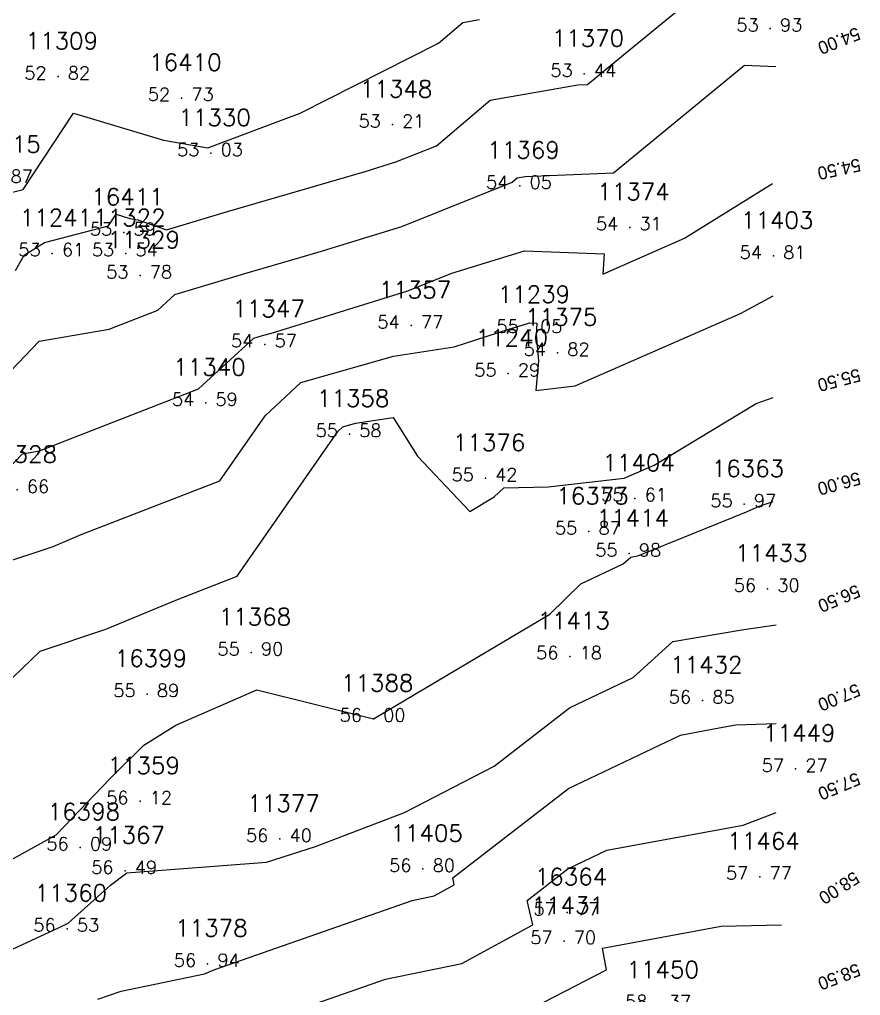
# Model space of a CAD drawing. Header units: millimetres. Extents: x 1412565 to 1412813, y 4931476 to 4931699.
# Drawn here: x 1412575.4 to 1412588.33, y 4931599.28 to 4931614.3 of the extents above; entities that cross this region are included whole.
import ezdxf
from ezdxf.enums import TextEntityAlignment as Align

# ---------------------------------------------------------------- set-up
doc = ezdxf.new("R2010")
doc.units = ezdxf.units.MM
for name, color, linetype in [('CIVIL', 50, 'Continuous'), ('CIVIL-DRAW', 80, 'Continuous'), ('CIVIL-NONAME', 130, 'Continuous'), ('CIVIL-TEXT', 240, 'Continuous'), ('CIVIL-Z', 50, 'Continuous'), ('Tcontours0', 7, 'Continuous'), ('Tcontours1', 7, 'Continuous'), ('Tcontours2', 7, 'Continuous')]:
    doc.layers.add(name, color=color, linetype=linetype)
doc.styles.add('CIVILCADMAIN', font='TXT.SHX')
doc.styles.add('MAVAT_HebTXT', font='hebtxt.shx')
doc.styles.get("Standard").update_dxf_attribs({"font": 'arial.ttf'})

# ---------------------------------------------------------------- blocks, each defined once
blk = doc.blocks.new('CIVIL-ZZ')
at = {"layer": 'CIVIL-DRAW'}
blk.add_point((0, 0), dxfattribs=at)
at = {"layer": 'CIVIL-NONAME'}
blk.add_attdef('NAME', text='', height=1.8, dxfattribs=at).set_placement((0, 2.1), align=Align.CENTER)
at = {"layer": 'CIVIL-TEXT', "flags": 8}
blk.add_attdef('TEXT', text='', height=2, dxfattribs=at).set_placement((0.2, -3.3), align=Align.CENTER)
at = {"layer": 'CIVIL-Z'}
blk.add_attdef('Z1', text='', height=1.6, dxfattribs=at).set_placement((-0.75, -0.225), align=Align.RIGHT)
blk.add_attdef('Z2', (0.75, -0.225), '', height=1.6, dxfattribs=at)

msp = doc.modelspace()

# ---------------------------------------------------------------- linework, layer by layer
at = {"layer": 'Tcontours0', "elevation": 55}
msp.add_lwpolyline([(1412574.21, 4931605.627), (1412575.913, 4931606.192), (1412576.347, 4931606.375), (1412578.479, 4931607.198), (1412579.175, 4931608.201), (1412579.723, 4931608.712), (1412581.15, 4931609.116), (1412582.079, 4931609.263), (1412582.923, 4931609.532), (1412583.242, 4931609.631), (1412583.353, 4931609.627), (1412583.341, 4931609.444), (1412583.379, 4931609.047), (1412583.337, 4931608.591), (1412583.941, 4931608.66), (1412586.484, 4931609.774), (1412586.987, 4931610.044)], dxfattribs=at)
at = {"layer": 'Tcontours1'}
for points, elevation in [([(1412565.165, 4931595.729), (1412565.187, 4931605.998), (1412565.196, 4931609.36), (1412565.247, 4931609.183), (1412565.452, 4931608.915), (1412565.461, 4931608.854), (1412566.003, 4931608.937), (1412566.187, 4931608.776), (1412566.379, 4931608.947), (1412568.662, 4931609.349), (1412568.943, 4931609.581), (1412570.401, 4931610.923), (1412570.963, 4931610.955), (1412573.487, 4931610.99), (1412574.471, 4931611.147), (1412575.249, 4931611.631), (1412575.451, 4931611.684), (1412576.226, 4931612.859), (1412577.611, 4931612.44), (1412578.295, 4931612.325), (1412579.713, 4931612.859), (1412581.837, 4931613.933), (1412582.215, 4931614.254), (1412582.469, 4931614.298)], 53), ([(1412574.709, 4931608.32), (1412575.699, 4931609.348), (1412576.777, 4931609.535), (1412577.524, 4931609.828), (1412577.785, 4931610.065), (1412578.863, 4931610.388), (1412579.991, 4931610.717), (1412581.277, 4931611.115), (1412582.973, 4931611.796), (1412583.048, 4931611.86), (1412583.171, 4931611.881), (1412584.531, 4931611.941), (1412586.542, 4931613.596), (1412587.025, 4931613.577)], 54), ([(1412574.309, 4931600.84), (1412575.959, 4931601.756), (1412576.793, 4931602.622), (1412577.307, 4931603.131), (1412577.8, 4931603.439), (1412579.048, 4931603.986), (1412580.84, 4931603.54), (1412583.552, 4931605.149), (1412584.028, 4931605.615), (1412584.679, 4931605.922), (1412584.796, 4931606.028), (1412584.903, 4931606.046), (1412586.573, 4931606.722), (1412586.77, 4931606.809), (1412586.987, 4931606.881)], 56), ([(1412576.6, 4931599.228), (1412576.959, 4931599.351), (1412578.242, 4931599.616), (1412578.399, 4931599.68), (1412581.436, 4931600.746), (1412581.771, 4931600.814), (1412582.082, 4931600.983), (1412582.058, 4931601.092), (1412583.839, 4931602.468), (1412585.561, 4931603.288), (1412586.043, 4931603.378), (1412586.411, 4931603.445), (1412587.03, 4931603.466)], 57), ([(1412583.132, 4931599.009), (1412584.424, 4931599.677), (1412584.361, 4931600.012), (1412586.186, 4931600.351), (1412587.116, 4931600.37)], 58)]:
    msp.add_lwpolyline(points, dxfattribs=dict(at, elevation=elevation))
at = {"layer": 'Tcontours2'}
for points, elevation in [([(1412575.336, 4931610.437), (1412575.467, 4931610.671), (1412575.783, 4931610.868), (1412576.764, 4931611.121), (1412576.882, 4931611.301), (1412577.093, 4931611.237), (1412577.215, 4931611.216), (1412577.657, 4931611.062), (1412578.593, 4931611.343), (1412580.712, 4931611.959), (1412581.184, 4931612.106), (1412581.807, 4931612.355), (1412582.632, 4931613.057), (1412583.983, 4931613.291), (1412584.128, 4931613.297), (1412584.43, 4931613.546), (1412586.188, 4931614.991)], 53.5), ([(1412575.202, 4931607.365), (1412575.442, 4931607.615), (1412575.704, 4931607.66), (1412578.148, 4931608.618), (1412579, 4931609.394), (1412579.132, 4931609.434), (1412579.271, 4931609.474), (1412581.37, 4931610.125), (1412582.046, 4931610.396), (1412583.162, 4931610.741), (1412584.387, 4931610.694), (1412584.366, 4931610.381), (1412585.62, 4931610.933), (1412586.973, 4931611.774)], 54.5), ([(1412574.05, 4931602.98), (1412575.713, 4931604.58), (1412576.726, 4931604.916), (1412577.799, 4931605.366), (1412578.746, 4931605.733), (1412580.291, 4931607.959), (1412580.367, 4931608.029), (1412580.564, 4931608.085), (1412581.143, 4931608.177), (1412581.515, 4931607.58), (1412582.323, 4931606.73), (1412582.697, 4931606.952), (1412582.843, 4931607.094), (1412583.528, 4931607.109), (1412584.694, 4931607.242), (1412585.153, 4931607.443), (1412586.722, 4931608.388), (1412586.985, 4931608.48)], 55.5), ([(1412572.909, 4931598.684), (1412573.868, 4931599.341), (1412576.006, 4931600.33), (1412576.144, 4931600.395), (1412576.798, 4931600.978), (1412577.048, 4931601.168), (1412579.194, 4931601.334), (1412579.95, 4931601.575), (1412581.315, 4931602.096), (1412582.694, 4931602.812), (1412583.852, 4931603.707), (1412584.834, 4931604.175), (1412585.445, 4931604.729), (1412586.536, 4931604.915), (1412587.031, 4931604.984)], 56.5), ([(1412579.308, 4931598.932), (1412581.024, 4931599.534), (1412582.198, 4931599.774), (1412583.288, 4931600.367), (1412583.202, 4931600.746), (1412583.827, 4931601.229), (1412584.43, 4931601.517), (1412586.522, 4931601.905), (1412587.031, 4931602.095)], 57.5)]:
    msp.add_lwpolyline(points, dxfattribs=dict(at, elevation=elevation))

# ---------------------------------------------------------------- block references
at = {"layer": 'CIVIL'}
ref = msp.add_blockref('CIVIL-ZZ', (1412586.94, 4931614.16, 53.93), dxfattribs=dict(at, xscale=0.2, yscale=0.2))
ref.add_attrib('Z2', '93', (1412587.09, 4931614.115), dxfattribs={"layer": 'CIVIL-Z', "height": 0.2, "style": 'CIVILCADMAIN'})
ref.add_attrib('Z1', '53', (1412586.42, 4931614.115), dxfattribs={"layer": 'CIVIL-Z', "height": 0.2, "style": 'CIVILCADMAIN'})
ref.add_attrib('NAME', '11389', (1412586.44, 4931614.58), dxfattribs={"layer": 'CIVIL-NONAME', "height": 0.26, "style": 'CIVILCADMAIN'})
ref = msp.add_blockref('CIVIL-ZZ', (1412584.08, 4931613.46, 53.44), dxfattribs=dict(at, xscale=0.2, yscale=0.2))
ref.add_attrib('Z2', '44', (1412584.23, 4931613.415), dxfattribs={"layer": 'CIVIL-Z', "height": 0.2, "style": 'CIVILCADMAIN'})
ref.add_attrib('Z1', '53', (1412583.56, 4931613.415), dxfattribs={"layer": 'CIVIL-Z', "height": 0.2, "style": 'CIVILCADMAIN'})
ref.add_attrib('NAME', '11370', (1412583.58, 4931613.88), dxfattribs={"layer": 'CIVIL-NONAME', "height": 0.26, "style": 'CIVILCADMAIN'})
ref = msp.add_blockref('CIVIL-ZZ', (1412575.99, 4931613.42, 52.82), dxfattribs=dict(at, xscale=0.2, yscale=0.2))
ref.add_attrib('Z2', '82', (1412576.14, 4931613.375), dxfattribs={"layer": 'CIVIL-Z', "height": 0.2, "style": 'CIVILCADMAIN'})
ref.add_attrib('Z1', '52', (1412575.47, 4931613.375), dxfattribs={"layer": 'CIVIL-Z', "height": 0.2, "style": 'CIVILCADMAIN'})
ref.add_attrib('NAME', '11309', (1412575.49, 4931613.84), dxfattribs={"layer": 'CIVIL-NONAME', "height": 0.26, "style": 'CIVILCADMAIN'})
ref = msp.add_blockref('CIVIL-ZZ', (1412577.89, 4931613.09, 52.73), dxfattribs=dict(at, xscale=0.2, yscale=0.2))
ref.add_attrib('Z2', '73', (1412578.04, 4931613.045), dxfattribs={"layer": 'CIVIL-Z', "height": 0.2, "style": 'CIVILCADMAIN'})
ref.add_attrib('Z1', '52', (1412577.37, 4931613.045), dxfattribs={"layer": 'CIVIL-Z', "height": 0.2, "style": 'CIVILCADMAIN'})
ref.add_attrib('NAME', '16410', (1412577.39, 4931613.51), dxfattribs={"layer": 'CIVIL-NONAME', "height": 0.26, "style": 'CIVILCADMAIN'})
ref = msp.add_blockref('CIVIL-ZZ', (1412581.13, 4931612.68, 53.21), dxfattribs=dict(at, xscale=0.2, yscale=0.2))
ref.add_attrib('Z2', '21', (1412581.28, 4931612.635), dxfattribs={"layer": 'CIVIL-Z', "height": 0.2, "style": 'CIVILCADMAIN'})
ref.add_attrib('Z1', '53', (1412580.61, 4931612.635), dxfattribs={"layer": 'CIVIL-Z', "height": 0.2, "style": 'CIVILCADMAIN'})
ref.add_attrib('NAME', '11348', (1412580.63, 4931613.1), dxfattribs={"layer": 'CIVIL-NONAME', "height": 0.26, "style": 'CIVILCADMAIN'})
ref = msp.add_blockref('CIVIL-ZZ', (1412578.34, 4931612.24, 53.03), dxfattribs=dict(at, xscale=0.2, yscale=0.2))
ref.add_attrib('Z2', '03', (1412578.49, 4931612.195), dxfattribs={"layer": 'CIVIL-Z', "height": 0.2, "style": 'CIVILCADMAIN'})
ref.add_attrib('Z1', '53', (1412577.82, 4931612.195), dxfattribs={"layer": 'CIVIL-Z', "height": 0.2, "style": 'CIVILCADMAIN'})
ref.add_attrib('NAME', '11330', (1412577.84, 4931612.66), dxfattribs={"layer": 'CIVIL-NONAME', "height": 0.26, "style": 'CIVILCADMAIN'})
ref = msp.add_blockref('CIVIL-ZZ', (1412575.11, 4931611.83, 52.87), dxfattribs=dict(at, xscale=0.2, yscale=0.2))
ref.add_attrib('Z2', '87', (1412575.26, 4931611.785), dxfattribs={"layer": 'CIVIL-Z', "height": 0.2, "style": 'CIVILCADMAIN'})
ref.add_attrib('Z1', '52', (1412574.59, 4931611.785), dxfattribs={"layer": 'CIVIL-Z', "height": 0.2, "style": 'CIVILCADMAIN'})
ref.add_attrib('NAME', '16415', (1412574.61, 4931612.25), dxfattribs={"layer": 'CIVIL-NONAME', "height": 0.26, "style": 'CIVILCADMAIN'})
ref = msp.add_blockref('CIVIL-ZZ', (1412583.09, 4931611.74, 54.05), dxfattribs=dict(at, xscale=0.2, yscale=0.2))
ref.add_attrib('Z2', '05', (1412583.24, 4931611.695), dxfattribs={"layer": 'CIVIL-Z', "height": 0.2, "style": 'CIVILCADMAIN'})
ref.add_attrib('Z1', '54', (1412582.57, 4931611.695), dxfattribs={"layer": 'CIVIL-Z', "height": 0.2, "style": 'CIVILCADMAIN'})
ref.add_attrib('NAME', '11369', (1412582.59, 4931612.16), dxfattribs={"layer": 'CIVIL-NONAME', "height": 0.26, "style": 'CIVILCADMAIN'})
ref = msp.add_blockref('CIVIL-ZZ', (1412584.78, 4931611.1, 54.31), dxfattribs=dict(at, xscale=0.2, yscale=0.2))
ref.add_attrib('Z2', '31', (1412584.93, 4931611.055), dxfattribs={"layer": 'CIVIL-Z', "height": 0.2, "style": 'CIVILCADMAIN'})
ref.add_attrib('Z1', '54', (1412584.26, 4931611.055), dxfattribs={"layer": 'CIVIL-Z', "height": 0.2, "style": 'CIVILCADMAIN'})
ref.add_attrib('NAME', '11374', (1412584.28, 4931611.52), dxfattribs={"layer": 'CIVIL-NONAME', "height": 0.26, "style": 'CIVILCADMAIN'})
ref = msp.add_blockref('CIVIL-ZZ', (1412577, 4931611.02, 53.59), dxfattribs=dict(at, xscale=0.2, yscale=0.2))
ref.add_attrib('Z2', '59', (1412577.15, 4931610.975), dxfattribs={"layer": 'CIVIL-Z', "height": 0.2, "style": 'CIVILCADMAIN'})
ref.add_attrib('Z1', '53', (1412576.48, 4931610.975), dxfattribs={"layer": 'CIVIL-Z', "height": 0.2, "style": 'CIVILCADMAIN'})
ref.add_attrib('NAME', '16411', (1412576.5, 4931611.44), dxfattribs={"layer": 'CIVIL-NONAME', "height": 0.26, "style": 'CIVILCADMAIN'})
ref = msp.add_blockref('CIVIL-ZZ', (1412575.9, 4931610.7, 53.61), dxfattribs=dict(at, xscale=0.2, yscale=0.2))
ref.add_attrib('Z2', '61', (1412576.05, 4931610.655), dxfattribs={"layer": 'CIVIL-Z', "height": 0.2, "style": 'CIVILCADMAIN'})
ref.add_attrib('Z1', '53', (1412575.38, 4931610.655), dxfattribs={"layer": 'CIVIL-Z', "height": 0.2, "style": 'CIVILCADMAIN'})
ref.add_attrib('NAME', '11241', (1412575.4, 4931611.12), dxfattribs={"layer": 'CIVIL-NONAME', "height": 0.26, "style": 'CIVILCADMAIN'})
ref = msp.add_blockref('CIVIL-ZZ', (1412577.03, 4931610.7, 53.54), dxfattribs=dict(at, xscale=0.2, yscale=0.2))
ref.add_attrib('Z2', '54', (1412577.18, 4931610.655), dxfattribs={"layer": 'CIVIL-Z', "height": 0.2, "style": 'CIVILCADMAIN'})
ref.add_attrib('Z1', '53', (1412576.51, 4931610.655), dxfattribs={"layer": 'CIVIL-Z', "height": 0.2, "style": 'CIVILCADMAIN'})
ref.add_attrib('NAME', '11322', (1412576.53, 4931611.12), dxfattribs={"layer": 'CIVIL-NONAME', "height": 0.26, "style": 'CIVILCADMAIN'})
ref = msp.add_blockref('CIVIL-ZZ', (1412586.99, 4931610.66, 54.81), dxfattribs=dict(at, xscale=0.2, yscale=0.2))
ref.add_attrib('Z2', '81', (1412587.14, 4931610.615), dxfattribs={"layer": 'CIVIL-Z', "height": 0.2, "style": 'CIVILCADMAIN'})
ref.add_attrib('Z1', '54', (1412586.47, 4931610.615), dxfattribs={"layer": 'CIVIL-Z', "height": 0.2, "style": 'CIVILCADMAIN'})
ref.add_attrib('NAME', '11403', (1412586.49, 4931611.08), dxfattribs={"layer": 'CIVIL-NONAME', "height": 0.26, "style": 'CIVILCADMAIN'})
ref = msp.add_blockref('CIVIL-ZZ', (1412577.25, 4931610.36, 53.78), dxfattribs=dict(at, xscale=0.2, yscale=0.2))
ref.add_attrib('Z2', '78', (1412577.4, 4931610.315), dxfattribs={"layer": 'CIVIL-Z', "height": 0.2, "style": 'CIVILCADMAIN'})
ref.add_attrib('Z1', '53', (1412576.73, 4931610.315), dxfattribs={"layer": 'CIVIL-Z', "height": 0.2, "style": 'CIVILCADMAIN'})
ref.add_attrib('NAME', '11329', (1412576.75, 4931610.78), dxfattribs={"layer": 'CIVIL-NONAME', "height": 0.26, "style": 'CIVILCADMAIN'})
ref = msp.add_blockref('CIVIL-ZZ', (1412581.42, 4931609.59, 54.77), dxfattribs=dict(at, xscale=0.2, yscale=0.2))
ref.add_attrib('Z2', '77', (1412581.57, 4931609.545), dxfattribs={"layer": 'CIVIL-Z', "height": 0.2, "style": 'CIVILCADMAIN'})
ref.add_attrib('Z1', '54', (1412580.9, 4931609.545), dxfattribs={"layer": 'CIVIL-Z', "height": 0.2, "style": 'CIVILCADMAIN'})
ref.add_attrib('NAME', '11357', (1412580.92, 4931610.01), dxfattribs={"layer": 'CIVIL-NONAME', "height": 0.26, "style": 'CIVILCADMAIN'})
ref = msp.add_blockref('CIVIL-ZZ', (1412583.25, 4931609.52, 55.05), dxfattribs=dict(at, xscale=0.2, yscale=0.2))
ref.add_attrib('Z2', '05', (1412583.4, 4931609.475), dxfattribs={"layer": 'CIVIL-Z', "height": 0.2, "style": 'CIVILCADMAIN'})
ref.add_attrib('Z1', '55', (1412582.73, 4931609.475), dxfattribs={"layer": 'CIVIL-Z', "height": 0.2, "style": 'CIVILCADMAIN'})
ref.add_attrib('NAME', '11239', (1412582.75, 4931609.94), dxfattribs={"layer": 'CIVIL-NONAME', "height": 0.26, "style": 'CIVILCADMAIN'})
ref = msp.add_blockref('CIVIL-ZZ', (1412579.17, 4931609.3, 54.57), dxfattribs=dict(at, xscale=0.2, yscale=0.2))
ref.add_attrib('Z2', '57', (1412579.32, 4931609.255), dxfattribs={"layer": 'CIVIL-Z', "height": 0.2, "style": 'CIVILCADMAIN'})
ref.add_attrib('Z1', '54', (1412578.65, 4931609.255), dxfattribs={"layer": 'CIVIL-Z', "height": 0.2, "style": 'CIVILCADMAIN'})
ref.add_attrib('NAME', '11347', (1412578.67, 4931609.72), dxfattribs={"layer": 'CIVIL-NONAME', "height": 0.26, "style": 'CIVILCADMAIN'})
ref = msp.add_blockref('CIVIL-ZZ', (1412583.67, 4931609.17, 54.82), dxfattribs=dict(at, xscale=0.2, yscale=0.2))
ref.add_attrib('Z2', '82', (1412583.82, 4931609.125), dxfattribs={"layer": 'CIVIL-Z', "height": 0.2, "style": 'CIVILCADMAIN'})
ref.add_attrib('Z1', '54', (1412583.15, 4931609.125), dxfattribs={"layer": 'CIVIL-Z', "height": 0.2, "style": 'CIVILCADMAIN'})
ref.add_attrib('NAME', '11375', (1412583.17, 4931609.59), dxfattribs={"layer": 'CIVIL-NONAME', "height": 0.26, "style": 'CIVILCADMAIN'})
ref = msp.add_blockref('CIVIL-ZZ', (1412582.91, 4931608.85, 55.29), dxfattribs=dict(at, xscale=0.2, yscale=0.2))
ref.add_attrib('Z2', '29', (1412583.06, 4931608.805), dxfattribs={"layer": 'CIVIL-Z', "height": 0.2, "style": 'CIVILCADMAIN'})
ref.add_attrib('Z1', '55', (1412582.39, 4931608.805), dxfattribs={"layer": 'CIVIL-Z', "height": 0.2, "style": 'CIVILCADMAIN'})
ref.add_attrib('NAME', '11240', (1412582.41, 4931609.27), dxfattribs={"layer": 'CIVIL-NONAME', "height": 0.26, "style": 'CIVILCADMAIN'})
ref = msp.add_blockref('CIVIL-ZZ', (1412578.26, 4931608.4, 54.59), dxfattribs=dict(at, xscale=0.2, yscale=0.2))
ref.add_attrib('Z2', '59', (1412578.41, 4931608.355), dxfattribs={"layer": 'CIVIL-Z', "height": 0.2, "style": 'CIVILCADMAIN'})
ref.add_attrib('Z1', '54', (1412577.74, 4931608.355), dxfattribs={"layer": 'CIVIL-Z', "height": 0.2, "style": 'CIVILCADMAIN'})
ref.add_attrib('NAME', '11340', (1412577.76, 4931608.82), dxfattribs={"layer": 'CIVIL-NONAME', "height": 0.26, "style": 'CIVILCADMAIN'})
ref = msp.add_blockref('CIVIL-ZZ', (1412580.47, 4931607.92, 55.58), dxfattribs=dict(at, xscale=0.2, yscale=0.2))
ref.add_attrib('Z2', '58', (1412580.62, 4931607.875), dxfattribs={"layer": 'CIVIL-Z', "height": 0.2, "style": 'CIVILCADMAIN'})
ref.add_attrib('Z1', '55', (1412579.95, 4931607.875), dxfattribs={"layer": 'CIVIL-Z', "height": 0.2, "style": 'CIVILCADMAIN'})
ref.add_attrib('NAME', '11358', (1412579.97, 4931608.34), dxfattribs={"layer": 'CIVIL-NONAME', "height": 0.26, "style": 'CIVILCADMAIN'})
ref = msp.add_blockref('CIVIL-ZZ', (1412582.56, 4931607.24, 55.42), dxfattribs=dict(at, xscale=0.2, yscale=0.2))
ref.add_attrib('Z2', '42', (1412582.71, 4931607.195), dxfattribs={"layer": 'CIVIL-Z', "height": 0.2, "style": 'CIVILCADMAIN'})
ref.add_attrib('Z1', '55', (1412582.04, 4931607.195), dxfattribs={"layer": 'CIVIL-Z', "height": 0.2, "style": 'CIVILCADMAIN'})
ref.add_attrib('NAME', '11376', (1412582.06, 4931607.66), dxfattribs={"layer": 'CIVIL-NONAME', "height": 0.26, "style": 'CIVILCADMAIN'})
ref = msp.add_blockref('CIVIL-ZZ', (1412575.36, 4931607.06, 54.66), dxfattribs=dict(at, xscale=0.2, yscale=0.2))
ref.add_attrib('Z2', '66', (1412575.51, 4931607.015), dxfattribs={"layer": 'CIVIL-Z', "height": 0.2, "style": 'CIVILCADMAIN'})
ref.add_attrib('Z1', '54', (1412574.84, 4931607.015), dxfattribs={"layer": 'CIVIL-Z', "height": 0.2, "style": 'CIVILCADMAIN'})
ref.add_attrib('NAME', '11328', (1412574.86, 4931607.48), dxfattribs={"layer": 'CIVIL-NONAME', "height": 0.26, "style": 'CIVILCADMAIN'})
ref = msp.add_blockref('CIVIL-ZZ', (1412584.86, 4931606.93, 55.61), dxfattribs=dict(at, xscale=0.2, yscale=0.2))
ref.add_attrib('Z2', '61', (1412585.01, 4931606.885), dxfattribs={"layer": 'CIVIL-Z', "height": 0.2, "style": 'CIVILCADMAIN'})
ref.add_attrib('Z1', '55', (1412584.34, 4931606.885), dxfattribs={"layer": 'CIVIL-Z', "height": 0.2, "style": 'CIVILCADMAIN'})
ref.add_attrib('NAME', '11404', (1412584.36, 4931607.35), dxfattribs={"layer": 'CIVIL-NONAME', "height": 0.26, "style": 'CIVILCADMAIN'})
ref = msp.add_blockref('CIVIL-ZZ', (1412586.54, 4931606.84, 55.97), dxfattribs=dict(at, xscale=0.2, yscale=0.2))
ref.add_attrib('Z2', '97', (1412586.69, 4931606.795), dxfattribs={"layer": 'CIVIL-Z', "height": 0.2, "style": 'CIVILCADMAIN'})
ref.add_attrib('Z1', '55', (1412586.02, 4931606.795), dxfattribs={"layer": 'CIVIL-Z', "height": 0.2, "style": 'CIVILCADMAIN'})
ref.add_attrib('NAME', '16363', (1412586.04, 4931607.26), dxfattribs={"layer": 'CIVIL-NONAME', "height": 0.26, "style": 'CIVILCADMAIN'})
ref = msp.add_blockref('CIVIL-ZZ', (1412584.15, 4931606.42, 55.87), dxfattribs=dict(at, xscale=0.2, yscale=0.2))
ref.add_attrib('Z2', '87', (1412584.3, 4931606.375), dxfattribs={"layer": 'CIVIL-Z', "height": 0.2, "style": 'CIVILCADMAIN'})
ref.add_attrib('Z1', '55', (1412583.63, 4931606.375), dxfattribs={"layer": 'CIVIL-Z', "height": 0.2, "style": 'CIVILCADMAIN'})
ref.add_attrib('NAME', '16373', (1412583.65, 4931606.84), dxfattribs={"layer": 'CIVIL-NONAME', "height": 0.26, "style": 'CIVILCADMAIN'})
ref = msp.add_blockref('CIVIL-ZZ', (1412584.77, 4931606.08, 55.98), dxfattribs=dict(at, xscale=0.2, yscale=0.2))
ref.add_attrib('Z2', '98', (1412584.92, 4931606.035), dxfattribs={"layer": 'CIVIL-Z', "height": 0.2, "style": 'CIVILCADMAIN'})
ref.add_attrib('Z1', '55', (1412584.25, 4931606.035), dxfattribs={"layer": 'CIVIL-Z', "height": 0.2, "style": 'CIVILCADMAIN'})
ref.add_attrib('NAME', '11414', (1412584.27, 4931606.5), dxfattribs={"layer": 'CIVIL-NONAME', "height": 0.26, "style": 'CIVILCADMAIN'})
ref = msp.add_blockref('CIVIL-ZZ', (1412586.9, 4931605.54, 56.3), dxfattribs=dict(at, xscale=0.2, yscale=0.2))
ref.add_attrib('Z2', '30', (1412587.05, 4931605.495), dxfattribs={"layer": 'CIVIL-Z', "height": 0.2, "style": 'CIVILCADMAIN'})
ref.add_attrib('Z1', '56', (1412586.38, 4931605.495), dxfattribs={"layer": 'CIVIL-Z', "height": 0.2, "style": 'CIVILCADMAIN'})
ref.add_attrib('NAME', '11433', (1412586.4, 4931605.96), dxfattribs={"layer": 'CIVIL-NONAME', "height": 0.26, "style": 'CIVILCADMAIN'})
ref = msp.add_blockref('CIVIL-ZZ', (1412578.96, 4931604.56, 55.9), dxfattribs=dict(at, xscale=0.2, yscale=0.2))
ref.add_attrib('Z2', '90', (1412579.11, 4931604.515), dxfattribs={"layer": 'CIVIL-Z', "height": 0.2, "style": 'CIVILCADMAIN'})
ref.add_attrib('Z1', '55', (1412578.44, 4931604.515), dxfattribs={"layer": 'CIVIL-Z', "height": 0.2, "style": 'CIVILCADMAIN'})
ref.add_attrib('NAME', '11368', (1412578.46, 4931604.98), dxfattribs={"layer": 'CIVIL-NONAME', "height": 0.26, "style": 'CIVILCADMAIN'})
ref = msp.add_blockref('CIVIL-ZZ', (1412583.86, 4931604.5, 56.18), dxfattribs=dict(at, xscale=0.2, yscale=0.2))
ref.add_attrib('Z2', '18', (1412584.01, 4931604.455), dxfattribs={"layer": 'CIVIL-Z', "height": 0.2, "style": 'CIVILCADMAIN'})
ref.add_attrib('Z1', '56', (1412583.34, 4931604.455), dxfattribs={"layer": 'CIVIL-Z', "height": 0.2, "style": 'CIVILCADMAIN'})
ref.add_attrib('NAME', '11413', (1412583.36, 4931604.92), dxfattribs={"layer": 'CIVIL-NONAME', "height": 0.26, "style": 'CIVILCADMAIN'})
ref = msp.add_blockref('CIVIL-ZZ', (1412577.36, 4931603.92, 55.89), dxfattribs=dict(at, xscale=0.2, yscale=0.2))
ref.add_attrib('Z2', '89', (1412577.51, 4931603.875), dxfattribs={"layer": 'CIVIL-Z', "height": 0.2, "style": 'CIVILCADMAIN'})
ref.add_attrib('Z1', '55', (1412576.84, 4931603.875), dxfattribs={"layer": 'CIVIL-Z', "height": 0.2, "style": 'CIVILCADMAIN'})
ref.add_attrib('NAME', '16399', (1412576.86, 4931604.34), dxfattribs={"layer": 'CIVIL-NONAME', "height": 0.26, "style": 'CIVILCADMAIN'})
ref = msp.add_blockref('CIVIL-ZZ', (1412585.9, 4931603.82, 56.85), dxfattribs=dict(at, xscale=0.2, yscale=0.2))
ref.add_attrib('Z2', '85', (1412586.05, 4931603.775), dxfattribs={"layer": 'CIVIL-Z', "height": 0.2, "style": 'CIVILCADMAIN'})
ref.add_attrib('Z1', '56', (1412585.38, 4931603.775), dxfattribs={"layer": 'CIVIL-Z', "height": 0.2, "style": 'CIVILCADMAIN'})
ref.add_attrib('NAME', '11432', (1412585.4, 4931604.24), dxfattribs={"layer": 'CIVIL-NONAME', "height": 0.26, "style": 'CIVILCADMAIN'})
ref = msp.add_blockref('CIVIL-ZZ', (1412580.84, 4931603.54, 56), dxfattribs=dict(at, xscale=0.2, yscale=0.2))
ref.add_attrib('Z2', '00', (1412580.99, 4931603.495), dxfattribs={"layer": 'CIVIL-Z', "height": 0.2, "style": 'CIVILCADMAIN'})
ref.add_attrib('Z1', '56', (1412580.32, 4931603.495), dxfattribs={"layer": 'CIVIL-Z', "height": 0.2, "style": 'CIVILCADMAIN'})
ref.add_attrib('NAME', '11388', (1412580.34, 4931603.96), dxfattribs={"layer": 'CIVIL-NONAME', "height": 0.26, "style": 'CIVILCADMAIN'})
ref = msp.add_blockref('CIVIL-ZZ', (1412587.33, 4931602.77, 57.27), dxfattribs=dict(at, xscale=0.2, yscale=0.2))
ref.add_attrib('Z2', '27', (1412587.48, 4931602.725), dxfattribs={"layer": 'CIVIL-Z', "height": 0.2, "style": 'CIVILCADMAIN'})
ref.add_attrib('Z1', '57', (1412586.81, 4931602.725), dxfattribs={"layer": 'CIVIL-Z', "height": 0.2, "style": 'CIVILCADMAIN'})
ref.add_attrib('NAME', '11449', (1412586.83, 4931603.19), dxfattribs={"layer": 'CIVIL-NONAME', "height": 0.26, "style": 'CIVILCADMAIN'})
ref = msp.add_blockref('CIVIL-ZZ', (1412577.25, 4931602.27, 56.12), dxfattribs=dict(at, xscale=0.2, yscale=0.2))
ref.add_attrib('Z2', '12', (1412577.4, 4931602.225), dxfattribs={"layer": 'CIVIL-Z', "height": 0.2, "style": 'CIVILCADMAIN'})
ref.add_attrib('Z1', '56', (1412576.73, 4931602.225), dxfattribs={"layer": 'CIVIL-Z', "height": 0.2, "style": 'CIVILCADMAIN'})
ref.add_attrib('NAME', '11359', (1412576.75, 4931602.69), dxfattribs={"layer": 'CIVIL-NONAME', "height": 0.26, "style": 'CIVILCADMAIN'})
ref = msp.add_blockref('CIVIL-ZZ', (1412579.4, 4931601.69, 56.4), dxfattribs=dict(at, xscale=0.2, yscale=0.2))
ref.add_attrib('Z2', '40', (1412579.55, 4931601.645), dxfattribs={"layer": 'CIVIL-Z', "height": 0.2, "style": 'CIVILCADMAIN'})
ref.add_attrib('Z1', '56', (1412578.88, 4931601.645), dxfattribs={"layer": 'CIVIL-Z', "height": 0.2, "style": 'CIVILCADMAIN'})
ref.add_attrib('NAME', '11377', (1412578.9, 4931602.11), dxfattribs={"layer": 'CIVIL-NONAME', "height": 0.26, "style": 'CIVILCADMAIN'})
ref = msp.add_blockref('CIVIL-ZZ', (1412576.33, 4931601.56, 56.09), dxfattribs=dict(at, xscale=0.2, yscale=0.2))
ref.add_attrib('Z2', '09', (1412576.48, 4931601.515), dxfattribs={"layer": 'CIVIL-Z', "height": 0.2, "style": 'CIVILCADMAIN'})
ref.add_attrib('Z1', '56', (1412575.81, 4931601.515), dxfattribs={"layer": 'CIVIL-Z', "height": 0.2, "style": 'CIVILCADMAIN'})
ref.add_attrib('NAME', '16398', (1412575.83, 4931601.98), dxfattribs={"layer": 'CIVIL-NONAME', "height": 0.26, "style": 'CIVILCADMAIN'})
ref = msp.add_blockref('CIVIL-ZZ', (1412577.02, 4931601.2, 56.49), dxfattribs=dict(at, xscale=0.2, yscale=0.2))
ref.add_attrib('Z2', '49', (1412577.17, 4931601.155), dxfattribs={"layer": 'CIVIL-Z', "height": 0.2, "style": 'CIVILCADMAIN'})
ref.add_attrib('Z1', '56', (1412576.5, 4931601.155), dxfattribs={"layer": 'CIVIL-Z', "height": 0.2, "style": 'CIVILCADMAIN'})
ref.add_attrib('NAME', '11367', (1412576.52, 4931601.62), dxfattribs={"layer": 'CIVIL-NONAME', "height": 0.26, "style": 'CIVILCADMAIN'})
ref = msp.add_blockref('CIVIL-ZZ', (1412581.6, 4931601.23, 56.8), dxfattribs=dict(at, xscale=0.2, yscale=0.2))
ref.add_attrib('Z2', '80', (1412581.75, 4931601.185), dxfattribs={"layer": 'CIVIL-Z', "height": 0.2, "style": 'CIVILCADMAIN'})
ref.add_attrib('Z1', '56', (1412581.08, 4931601.185), dxfattribs={"layer": 'CIVIL-Z', "height": 0.2, "style": 'CIVILCADMAIN'})
ref.add_attrib('NAME', '11405', (1412581.1, 4931601.65), dxfattribs={"layer": 'CIVIL-NONAME', "height": 0.26, "style": 'CIVILCADMAIN'})
ref = msp.add_blockref('CIVIL-ZZ', (1412586.78, 4931601.11, 57.77), dxfattribs=dict(at, xscale=0.2, yscale=0.2))
ref.add_attrib('Z2', '77', (1412586.93, 4931601.065), dxfattribs={"layer": 'CIVIL-Z', "height": 0.2, "style": 'CIVILCADMAIN'})
ref.add_attrib('Z1', '57', (1412586.26, 4931601.065), dxfattribs={"layer": 'CIVIL-Z', "height": 0.2, "style": 'CIVILCADMAIN'})
ref.add_attrib('NAME', '11464', (1412586.28, 4931601.53), dxfattribs={"layer": 'CIVIL-NONAME', "height": 0.26, "style": 'CIVILCADMAIN'})
ref = msp.add_blockref('CIVIL-ZZ', (1412583.82, 4931600.56, 57.77), dxfattribs=dict(at, xscale=0.2, yscale=0.2))
ref.add_attrib('Z2', '77', (1412583.97, 4931600.515), dxfattribs={"layer": 'CIVIL-Z', "height": 0.2, "style": 'CIVILCADMAIN'})
ref.add_attrib('Z1', '57', (1412583.3, 4931600.515), dxfattribs={"layer": 'CIVIL-Z', "height": 0.2, "style": 'CIVILCADMAIN'})
ref.add_attrib('NAME', '16364', (1412583.32, 4931600.98), dxfattribs={"layer": 'CIVIL-NONAME', "height": 0.26, "style": 'CIVILCADMAIN'})
ref = msp.add_blockref('CIVIL-ZZ', (1412576.13, 4931600.31, 56.53), dxfattribs=dict(at, xscale=0.2, yscale=0.2))
ref.add_attrib('Z2', '53', (1412576.28, 4931600.265), dxfattribs={"layer": 'CIVIL-Z', "height": 0.2, "style": 'CIVILCADMAIN'})
ref.add_attrib('Z1', '56', (1412575.61, 4931600.265), dxfattribs={"layer": 'CIVIL-Z', "height": 0.2, "style": 'CIVILCADMAIN'})
ref.add_attrib('NAME', '11360', (1412575.63, 4931600.73), dxfattribs={"layer": 'CIVIL-NONAME', "height": 0.26, "style": 'CIVILCADMAIN'})
ref = msp.add_blockref('CIVIL-ZZ', (1412583.77, 4931600.12, 57.7), dxfattribs=dict(at, xscale=0.2, yscale=0.2))
ref.add_attrib('Z2', '70', (1412583.92, 4931600.075), dxfattribs={"layer": 'CIVIL-Z', "height": 0.2, "style": 'CIVILCADMAIN'})
ref.add_attrib('Z1', '57', (1412583.25, 4931600.075), dxfattribs={"layer": 'CIVIL-Z', "height": 0.2, "style": 'CIVILCADMAIN'})
ref.add_attrib('NAME', '11431', (1412583.27, 4931600.54), dxfattribs={"layer": 'CIVIL-NONAME', "height": 0.26, "style": 'CIVILCADMAIN'})
ref = msp.add_blockref('CIVIL-ZZ', (1412578.29, 4931599.77, 56.94), dxfattribs=dict(at, xscale=0.2, yscale=0.2))
ref.add_attrib('Z2', '94', (1412578.44, 4931599.725), dxfattribs={"layer": 'CIVIL-Z', "height": 0.2, "style": 'CIVILCADMAIN'})
ref.add_attrib('Z1', '56', (1412577.77, 4931599.725), dxfattribs={"layer": 'CIVIL-Z', "height": 0.2, "style": 'CIVILCADMAIN'})
ref.add_attrib('NAME', '11378', (1412577.79, 4931600.19), dxfattribs={"layer": 'CIVIL-NONAME', "height": 0.26, "style": 'CIVILCADMAIN'})
ref = msp.add_blockref('CIVIL-ZZ', (1412585.23, 4931599.13, 58.37), dxfattribs=dict(at, xscale=0.2, yscale=0.2))
ref.add_attrib('Z2', '37', (1412585.38, 4931599.085), dxfattribs={"layer": 'CIVIL-Z', "height": 0.2, "style": 'CIVILCADMAIN'})
ref.add_attrib('Z1', '58', (1412584.71, 4931599.085), dxfattribs={"layer": 'CIVIL-Z', "height": 0.2, "style": 'CIVILCADMAIN'})
ref.add_attrib('NAME', '11450', (1412584.73, 4931599.55), dxfattribs={"layer": 'CIVIL-NONAME', "height": 0.26, "style": 'CIVILCADMAIN'})

# ---------------------------------------------------------------- texts
at = {"layer": 'Tcontours1', "style": 'MAVAT_HebTXT'}
for s, rotation, p in [('54.00', 201.8566, (1412588, 4931613.968, 54)), ('56.00', 195.1988, (1412588, 4931607.156, 56)), ('57.00', 202.4517, (1412588, 4931603.867, 57)), ('58.00', 212.6709, (1412588, 4931600.936, 58))]:
    msp.add_text(s, height=0.2, rotation=rotation, dxfattribs=at).set_placement(p, align=Align.MIDDLE_CENTER)
at = {"layer": 'Tcontours2', "style": 'MAVAT_HebTXT'}
for s, rotation, p in [('54.50', 192.1026, (1412588, 4931611.994, 54.5)), ('55.50', 194.7489, (1412588, 4931608.748, 55.5)), ('56.50', 202.6228, (1412588, 4931605.388, 56.5)), ('57.50', 202.6157, (1412588, 4931602.499, 57.5)), ('58.50', 200.7854, (1412588, 4931599.569, 58.5))]:
    msp.add_text(s, height=0.2, rotation=rotation, dxfattribs=at).set_placement(p, align=Align.MIDDLE_CENTER)

doc.saveas('drawing.dxf')
